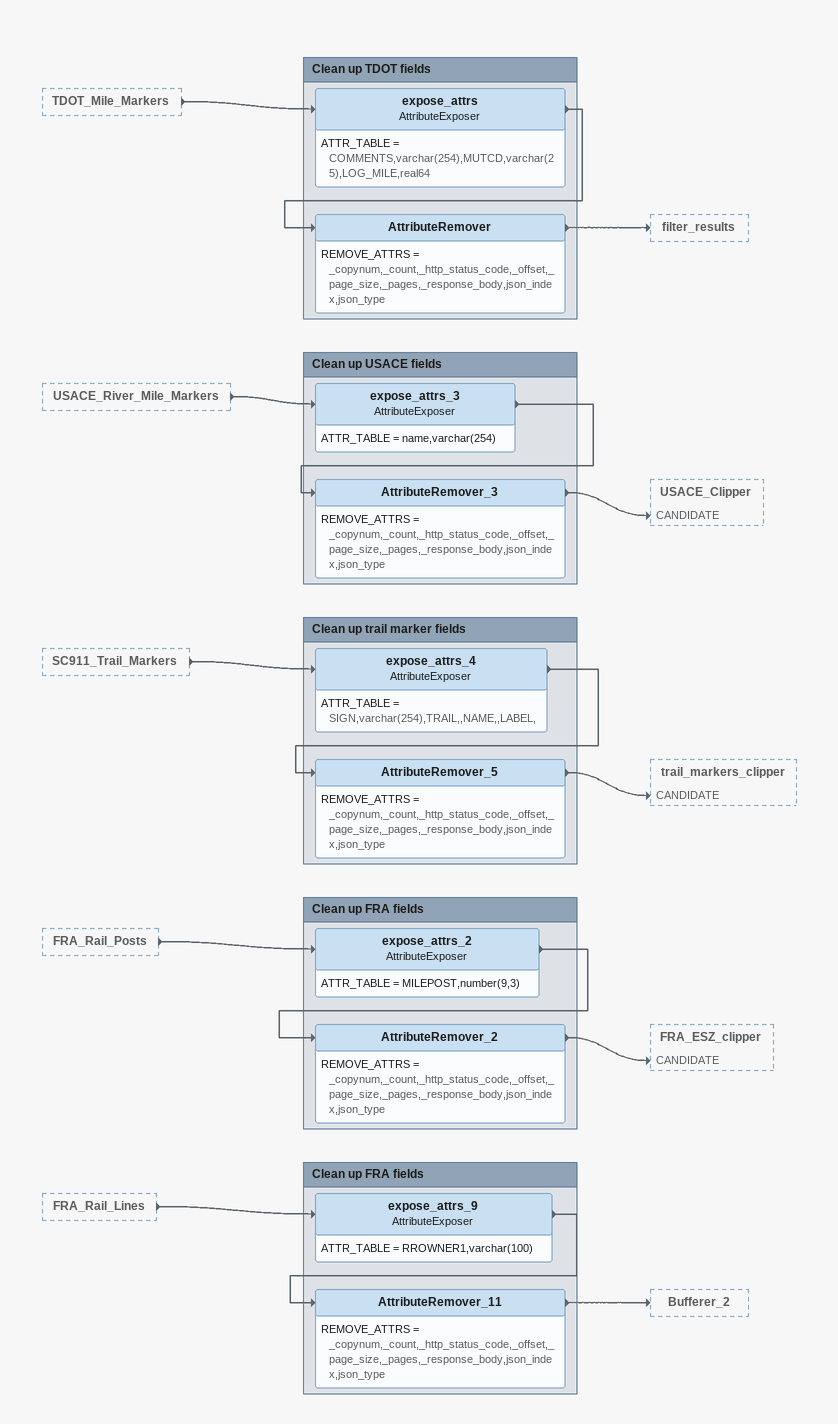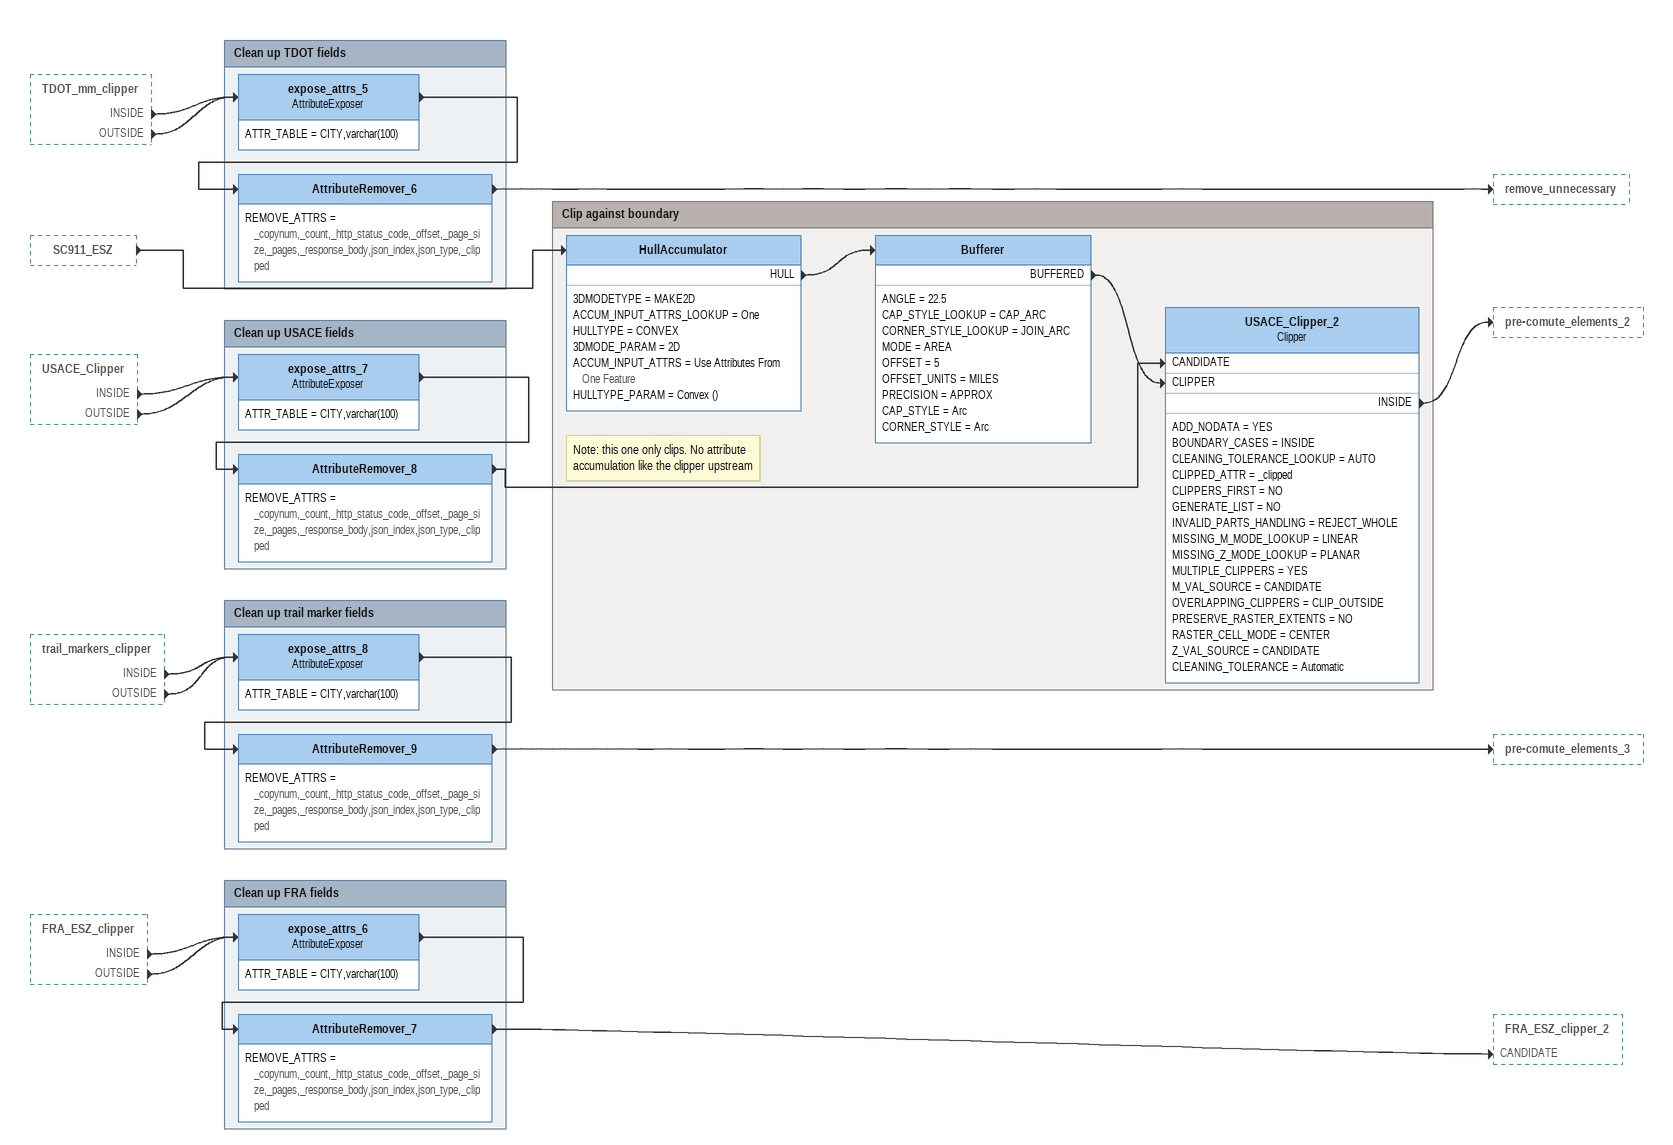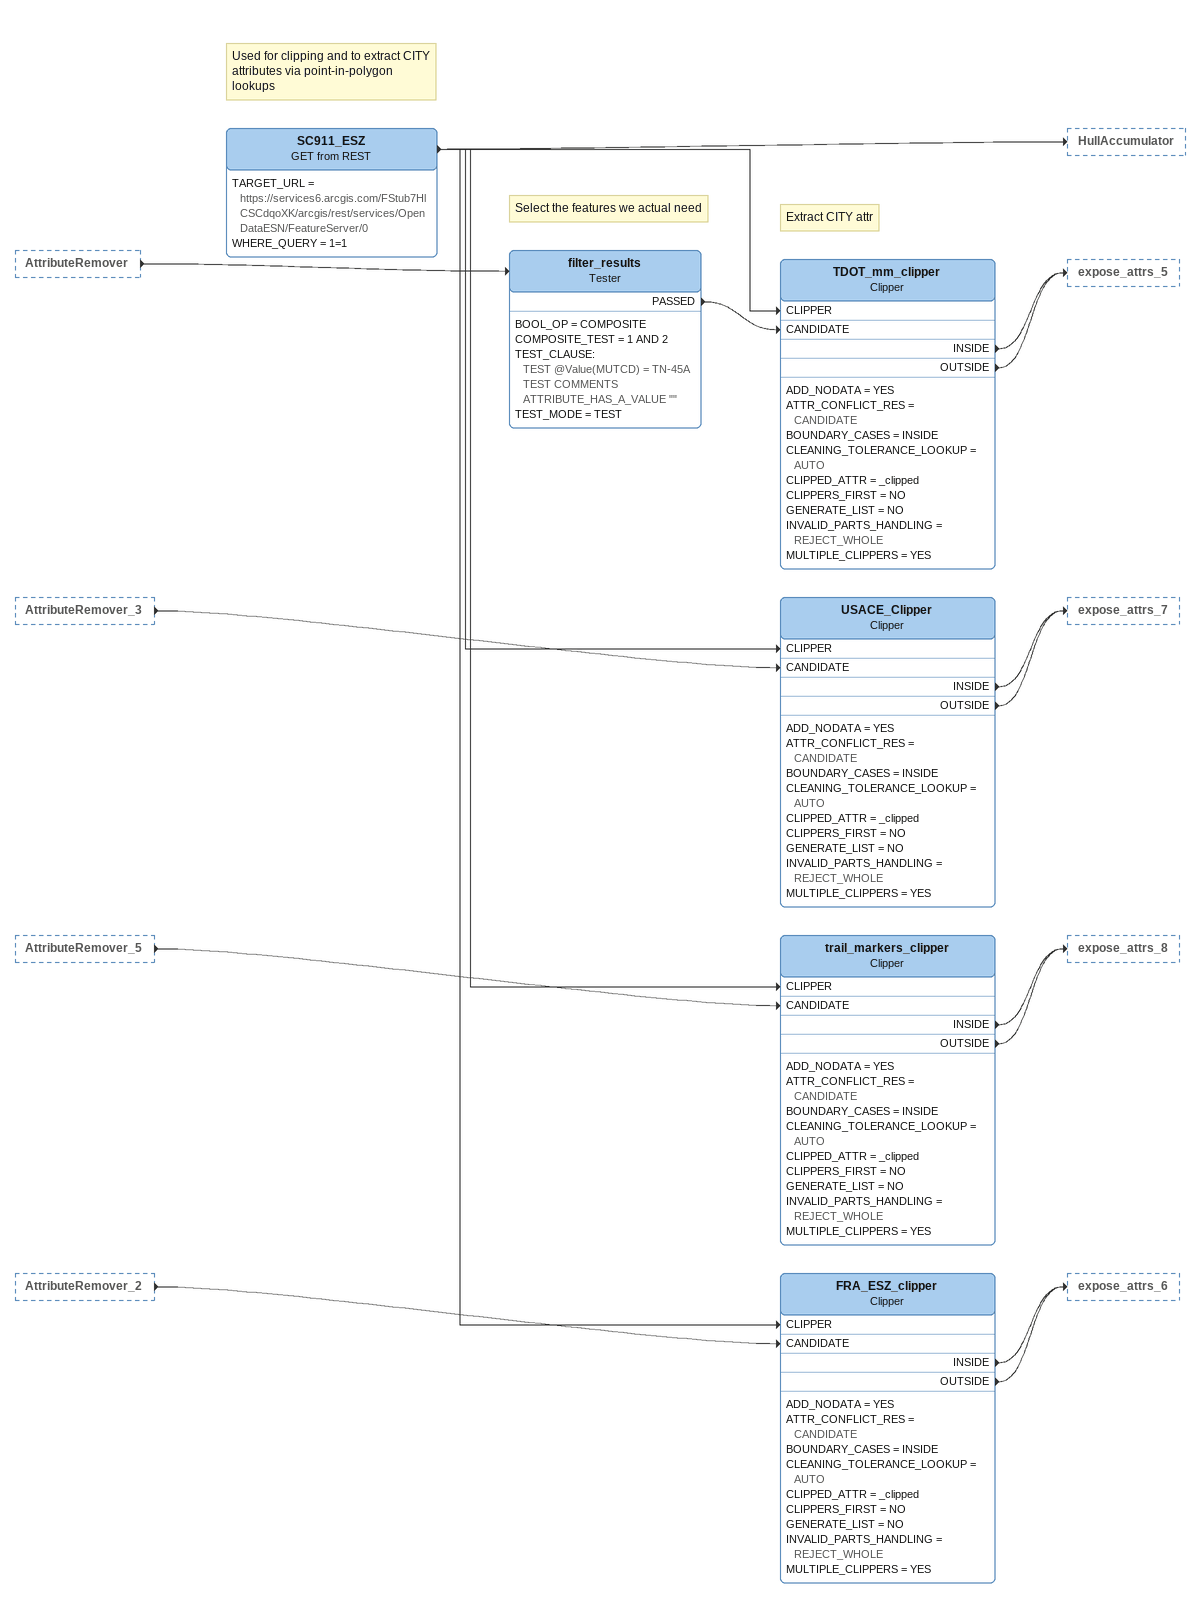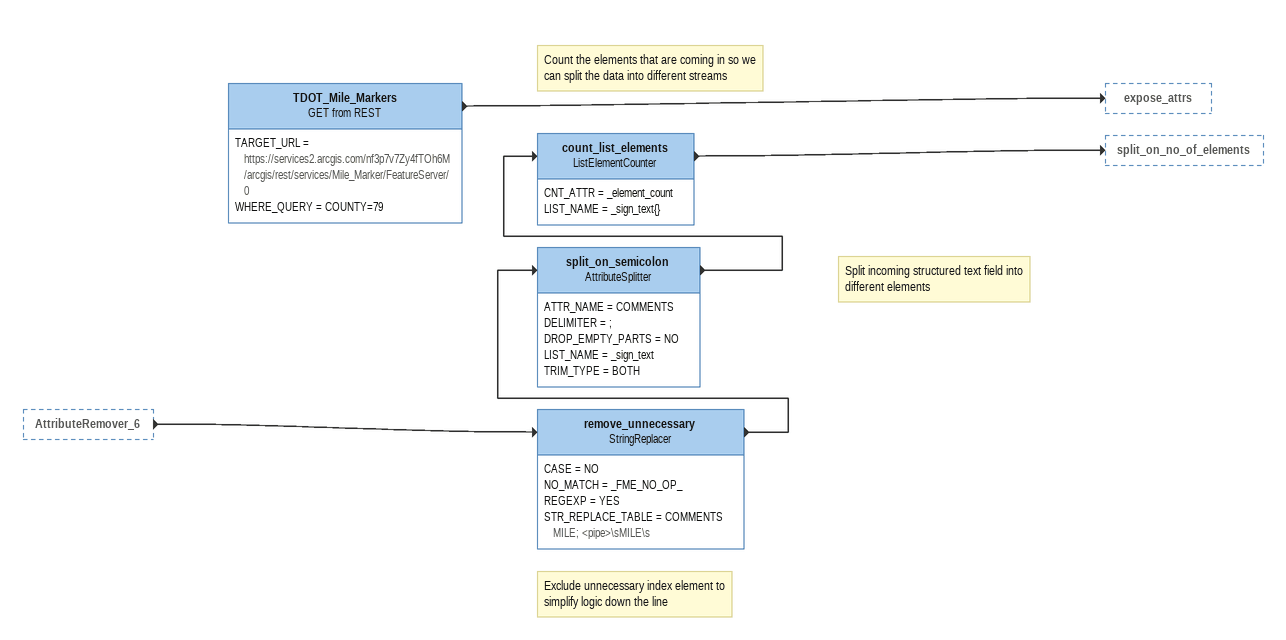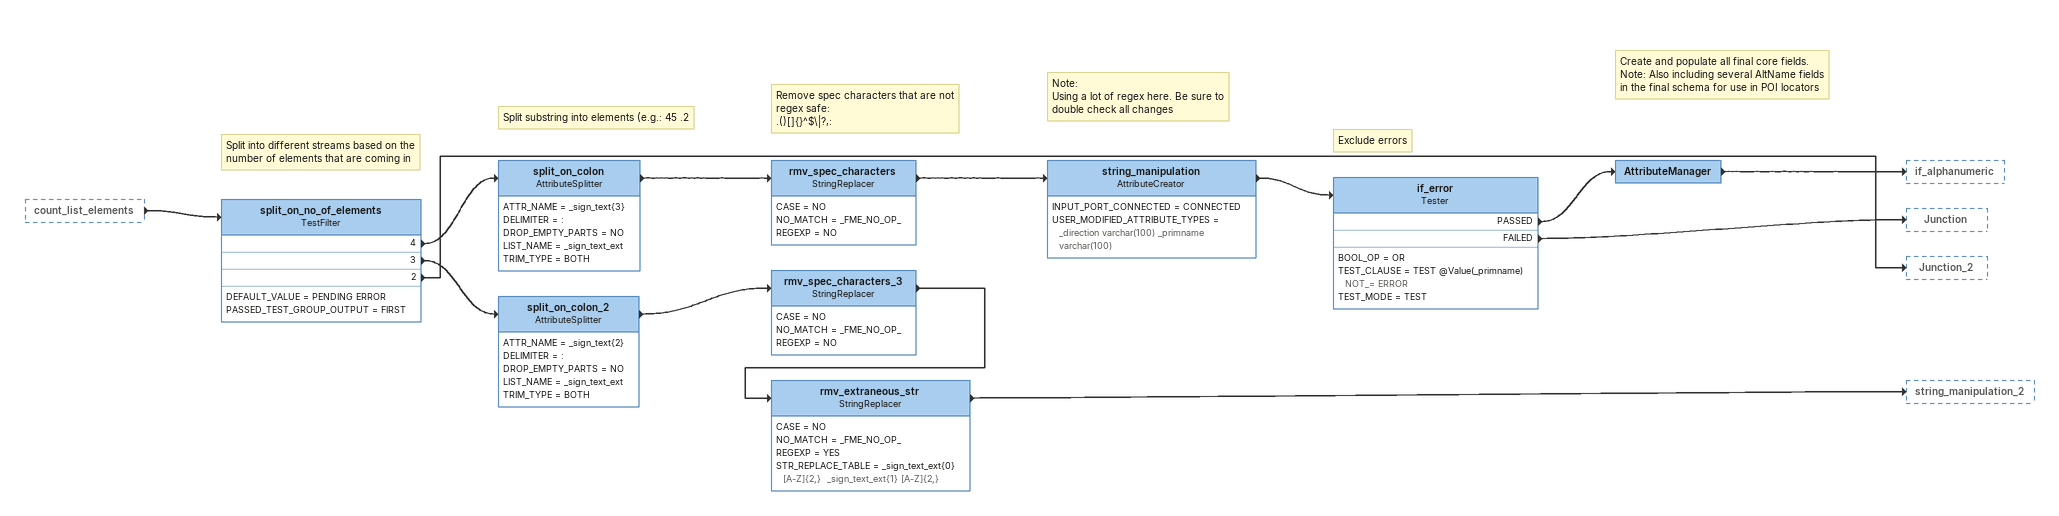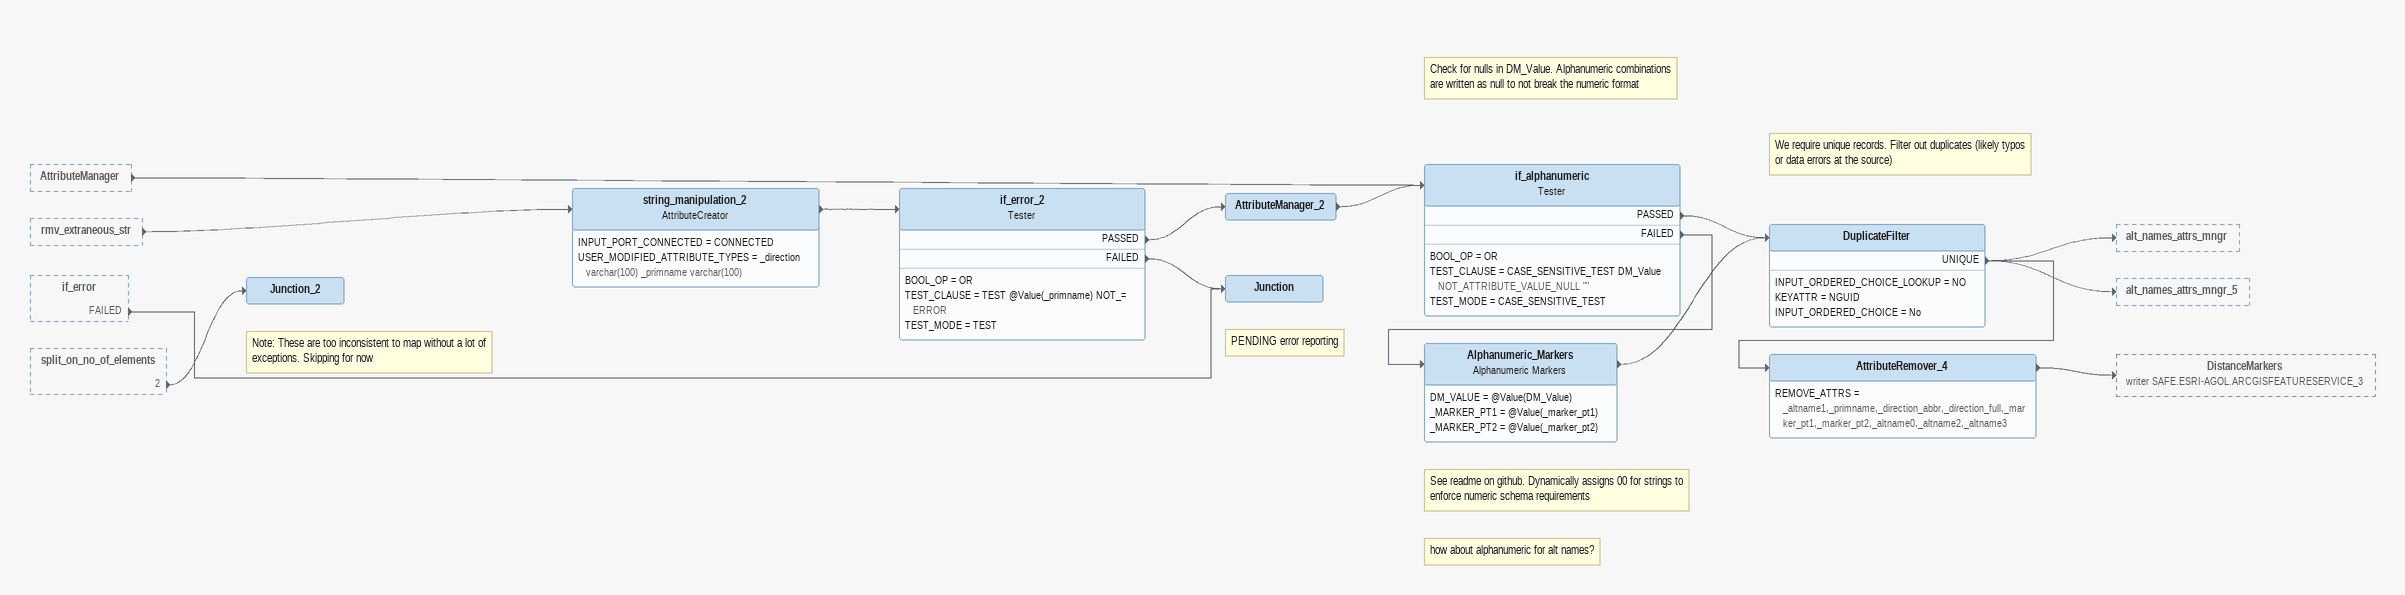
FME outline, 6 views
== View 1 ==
TDOT_Mile_Markers [outside]
    -> expose_attrs
USACE_River_Mile_Markers [outside]
    -> expose_attrs_3
SC911_Trail_Markers [outside]
    -> expose_attrs_4
FRA_Rail_Posts [outside]
    -> expose_attrs_2
FRA_Rail_Lines [outside]
    -> expose_attrs_9

Bookmark: Clean up TDOT fields
expose_attrs: AttributeExposer
    ATTR_TABLE = COMMENTS,varchar(254),MUTCD,varchar(25),LOG_MILE,real64
    -> AttributeRemover
AttributeRemover
    REMOVE_ATTRS = _copynum,_count,_http_status_code,_offset,_page_size,_pages,_response_body,json_index,json_type
    -> filter_results

Bookmark: Clean up USACE fields
expose_attrs_3: AttributeExposer
    ATTR_TABLE = name,varchar(254)
    -> AttributeRemover_3
AttributeRemover_3
    REMOVE_ATTRS = _copynum,_count,_http_status_code,_offset,_page_size,_pages,_response_body,json_index,json_type
    -> USACE_Clipper [CANDIDATE]

Bookmark: Clean up trail marker fields
expose_attrs_4: AttributeExposer
    ATTR_TABLE = SIGN,varchar(254),TRAIL,,NAME,,LABEL,
    -> AttributeRemover_5
AttributeRemover_5
    REMOVE_ATTRS = _copynum,_count,_http_status_code,_offset,_page_size,_pages,_response_body,json_index,json_type
    -> trail_markers_clipper [CANDIDATE]

Bookmark: Clean up FRA fields
expose_attrs_2: AttributeExposer
    ATTR_TABLE = MILEPOST,number(9,3)
    -> AttributeRemover_2
AttributeRemover_2
    REMOVE_ATTRS = _copynum,_count,_http_status_code,_offset,_page_size,_pages,_response_body,json_index,json_type
    -> FRA_ESZ_clipper [CANDIDATE]

Bookmark: Clean up FRA fields
expose_attrs_9: AttributeExposer
    ATTR_TABLE = RROWNER1,varchar(100)
    -> AttributeRemover_11
AttributeRemover_11
    REMOVE_ATTRS = _copynum,_count,_http_status_code,_offset,_page_size,_pages,_response_body,json_index,json_type
    -> Bufferer_2

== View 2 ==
TDOT_mm_clipper [outside]
    INSIDE -> expose_attrs_5
    OUTSIDE -> expose_attrs_5
SC911_ESZ [outside]
    -> HullAccumulator
USACE_Clipper [outside]
    INSIDE -> expose_attrs_7
    OUTSIDE -> expose_attrs_7
trail_markers_clipper [outside]
    INSIDE -> expose_attrs_8
    OUTSIDE -> expose_attrs_8
FRA_ESZ_clipper [outside]
    INSIDE -> expose_attrs_6
    OUTSIDE -> expose_attrs_6

Bookmark: Clip against boundary
Note: Note: this one only clips. No attribute accumulation like the clipper upstream
HullAccumulator
    3DMODETYPE = MAKE2D
    ACCUM_INPUT_ATTRS_LOOKUP = One
    HULLTYPE = CONVEX
    3DMODE_PARAM = 2D
    ACCUM_INPUT_ATTRS = Use Attributes From One Feature
    HULLTYPE_PARAM = Convex ()
    HULL -> Bufferer
Bufferer
    ANGLE = 22.5
    CAP_STYLE_LOOKUP = CAP_ARC
    CORNER_STYLE_LOOKUP = JOIN_ARC
    MODE = AREA
    OFFSET = 5
    OFFSET_UNITS = MILES
    PRECISION = APPROX
    CAP_STYLE = Arc
    CORNER_STYLE = Arc
    BUFFERED -> USACE_Clipper_2 [CLIPPER]
USACE_Clipper_2: Clipper
    ADD_NODATA = YES
    BOUNDARY_CASES = INSIDE
    CLEANING_TOLERANCE_LOOKUP = AUTO
    CLIPPED_ATTR = _clipped
    CLIPPERS_FIRST = NO
    GENERATE_LIST = NO
    INVALID_PARTS_HANDLING = REJECT_WHOLE
    MISSING_M_MODE_LOOKUP = LINEAR
    MISSING_Z_MODE_LOOKUP = PLANAR
    MULTIPLE_CLIPPERS = YES
    M_VAL_SOURCE = CANDIDATE
    OVERLAPPING_CLIPPERS = CLIP_OUTSIDE
    PRESERVE_RASTER_EXTENTS = NO
    RASTER_CELL_MODE = CENTER
    Z_VAL_SOURCE = CANDIDATE
    CLEANING_TOLERANCE = Automatic
    INSIDE -> pre-comute_elements_2

Bookmark: Clean up TDOT fields
expose_attrs_5: AttributeExposer
    ATTR_TABLE = CITY,varchar(100)
    -> AttributeRemover_6
AttributeRemover_6
    REMOVE_ATTRS = _copynum,_count,_http_status_code,_offset,_page_size,_pages,_response_body,json_index,json_type,_clipped
    -> remove_unnecessary

Bookmark: Clean up USACE fields
expose_attrs_7: AttributeExposer
    ATTR_TABLE = CITY,varchar(100)
    -> AttributeRemover_8
AttributeRemover_8
    REMOVE_ATTRS = _copynum,_count,_http_status_code,_offset,_page_size,_pages,_response_body,json_index,json_type,_clipped
    -> USACE_Clipper_2 [CANDIDATE]

Bookmark: Clean up trail marker fields
expose_attrs_8: AttributeExposer
    ATTR_TABLE = CITY,varchar(100)
    -> AttributeRemover_9
AttributeRemover_9
    REMOVE_ATTRS = _copynum,_count,_http_status_code,_offset,_page_size,_pages,_response_body,json_index,json_type,_clipped
    -> pre-comute_elements_3

Bookmark: Clean up FRA fields
expose_attrs_6: AttributeExposer
    ATTR_TABLE = CITY,varchar(100)
    -> AttributeRemover_7
AttributeRemover_7
    REMOVE_ATTRS = _copynum,_count,_http_status_code,_offset,_page_size,_pages,_response_body,json_index,json_type,_clipped
    -> FRA_ESZ_clipper_2 [CANDIDATE]

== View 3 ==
AttributeRemover [outside]
    -> filter_results
AttributeRemover_3 [outside]
    -> USACE_Clipper [CANDIDATE]
AttributeRemover_5 [outside]
    -> trail_markers_clipper [CANDIDATE]
AttributeRemover_2 [outside]
    -> FRA_ESZ_clipper [CANDIDATE]
Note: Used for clipping and to extract CITY attributes via point-in-polygon lookups
SC911_ESZ: GET from REST
    TARGET_URL = https://services6.arcgis.com/FStub7HlCSCdqoXK/arcgis/rest/services/OpenDataESN/FeatureServer/0
    WHERE_QUERY = 1=1
    -> TDOT_mm_clipper [CLIPPER]
    -> FRA_ESZ_clipper [CLIPPER]
    -> USACE_Clipper [CLIPPER]
    -> HullAccumulator
    -> trail_markers_clipper [CLIPPER]
Note: Select the features we actual need
filter_results: Tester
    BOOL_OP = COMPOSITE
    COMPOSITE_TEST = 1 AND 2
    TEST_CLAUSE:
      TEST @Value(MUTCD) = TN-45A
      TEST COMMENTS ATTRIBUTE_HAS_A_VALUE ""
    TEST_MODE = TEST
    PASSED -> TDOT_mm_clipper [CANDIDATE]
Note: Extract CITY attr
TDOT_mm_clipper: Clipper
    ADD_NODATA = YES
    ATTR_CONFLICT_RES = CANDIDATE
    BOUNDARY_CASES = INSIDE
    CLEANING_TOLERANCE_LOOKUP = AUTO
    CLIPPED_ATTR = _clipped
    CLIPPERS_FIRST = NO
    GENERATE_LIST = NO
    INVALID_PARTS_HANDLING = REJECT_WHOLE
    MULTIPLE_CLIPPERS = YES
    INSIDE -> expose_attrs_5
    OUTSIDE -> expose_attrs_5
USACE_Clipper: Clipper
    ADD_NODATA = YES
    ATTR_CONFLICT_RES = CANDIDATE
    BOUNDARY_CASES = INSIDE
    CLEANING_TOLERANCE_LOOKUP = AUTO
    CLIPPED_ATTR = _clipped
    CLIPPERS_FIRST = NO
    GENERATE_LIST = NO
    INVALID_PARTS_HANDLING = REJECT_WHOLE
    MULTIPLE_CLIPPERS = YES
    INSIDE -> expose_attrs_7
    OUTSIDE -> expose_attrs_7
trail_markers_clipper: Clipper
    ADD_NODATA = YES
    ATTR_CONFLICT_RES = CANDIDATE
    BOUNDARY_CASES = INSIDE
    CLEANING_TOLERANCE_LOOKUP = AUTO
    CLIPPED_ATTR = _clipped
    CLIPPERS_FIRST = NO
    GENERATE_LIST = NO
    INVALID_PARTS_HANDLING = REJECT_WHOLE
    MULTIPLE_CLIPPERS = YES
    INSIDE -> expose_attrs_8
    OUTSIDE -> expose_attrs_8
FRA_ESZ_clipper: Clipper
    ADD_NODATA = YES
    ATTR_CONFLICT_RES = CANDIDATE
    BOUNDARY_CASES = INSIDE
    CLEANING_TOLERANCE_LOOKUP = AUTO
    CLIPPED_ATTR = _clipped
    CLIPPERS_FIRST = NO
    GENERATE_LIST = NO
    INVALID_PARTS_HANDLING = REJECT_WHOLE
    MULTIPLE_CLIPPERS = YES
    INSIDE -> expose_attrs_6
    OUTSIDE -> expose_attrs_6

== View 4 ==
AttributeRemover_6 [outside]
    -> remove_unnecessary
TDOT_Mile_Markers: GET from REST
    TARGET_URL = https://services2.arcgis.com/nf3p7v7Zy4fTOh6M/arcgis/rest/services/Mile_Marker/FeatureServer/0
    WHERE_QUERY = COUNTY=79
    -> expose_attrs
Note: Exclude unnecessary index element to simplify logic down the line
remove_unnecessary: StringReplacer
    CASE = NO
    NO_MATCH = _FME_NO_OP_
    REGEXP = YES
    STR_REPLACE_TABLE = COMMENTS MILE; <pipe>\sMILE\s
    -> split_on_semicolon
Note: Split incoming structured text field into different elements
split_on_semicolon: AttributeSplitter
    ATTR_NAME = COMMENTS
    DELIMITER = ;
    DROP_EMPTY_PARTS = NO
    LIST_NAME = _sign_text
    TRIM_TYPE = BOTH
    -> count_list_elements
Note: Count the elements that are coming in so we can split the data into different streams
count_list_elements: ListElementCounter
    CNT_ATTR = _element_count
    LIST_NAME = _sign_text{}
    -> split_on_no_of_elements

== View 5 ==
count_list_elements [outside]
    -> split_on_no_of_elements
Note: Split into different streams based on the number of elements that are coming in
split_on_no_of_elements: TestFilter
    DEFAULT_VALUE = PENDING ERROR
    PASSED_TEST_GROUP_OUTPUT = FIRST
    4 -> split_on_colon
    3 -> split_on_colon_2
    2 -> Junction_2
Note: Split substring into elements (e.g.: 45 .2
split_on_colon: AttributeSplitter
    ATTR_NAME = _sign_text{3}
    DELIMITER = :
    DROP_EMPTY_PARTS = NO
    LIST_NAME = _sign_text_ext
    TRIM_TYPE = BOTH
    -> rmv_spec_characters
Note: Remove spec characters that are not regex safe: / .()[]{}^$\|?,:
rmv_spec_characters: StringReplacer
    CASE = NO
    NO_MATCH = _FME_NO_OP_
    REGEXP = NO
    -> string_manipulation
Note: Note: / Using a lot of regex here. Be sure to double check all changes
string_manipulation: AttributeCreator
    INPUT_PORT_CONNECTED = CONNECTED
    USER_MODIFIED_ATTRIBUTE_TYPES = _direction varchar(100) _primname varchar(100)
    -> if_error
Note: Exclude errors
if_error: Tester
    BOOL_OP = OR
    TEST_CLAUSE = TEST @Value(_primname) NOT_= ERROR
    TEST_MODE = TEST
    PASSED -> AttributeManager
    FAILED -> Junction
Note: Create and populate all final core fields. / Note: Also including several AltName fields in the final schema for use in POI locators
AttributeManager
    -> if_alphanumeric
split_on_colon_2: AttributeSplitter
    ATTR_NAME = _sign_text{2}
    DELIMITER = :
    DROP_EMPTY_PARTS = NO
    LIST_NAME = _sign_text_ext
    TRIM_TYPE = BOTH
    -> rmv_spec_characters_3
rmv_spec_characters_3: StringReplacer
    CASE = NO
    NO_MATCH = _FME_NO_OP_
    REGEXP = NO
    -> rmv_extraneous_str
rmv_extraneous_str: StringReplacer
    CASE = NO
    NO_MATCH = _FME_NO_OP_
    REGEXP = YES
    STR_REPLACE_TABLE = _sign_text_ext{0} [A-Z]{2,}  _sign_text_ext{1} [A-Z]{2,}
    -> string_manipulation_2

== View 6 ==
AttributeManager [outside]
    -> if_alphanumeric
rmv_extraneous_str [outside]
    -> string_manipulation_2
if_error [outside]
    FAILED -> Junction
split_on_no_of_elements [outside]
    2 -> Junction_2
string_manipulation_2: AttributeCreator
    INPUT_PORT_CONNECTED = CONNECTED
    USER_MODIFIED_ATTRIBUTE_TYPES = _direction varchar(100) _primname varchar(100)
    -> if_error_2
if_error_2: Tester
    BOOL_OP = OR
    TEST_CLAUSE = TEST @Value(_primname) NOT_= ERROR
    TEST_MODE = TEST
    PASSED -> AttributeManager_2
    FAILED -> Junction
AttributeManager_2
    -> if_alphanumeric
Note: Check for nulls in DM_Value. Alphanumeric combinations are written as null to not break the numeric format
if_alphanumeric: Tester
    BOOL_OP = OR
    TEST_CLAUSE = CASE_SENSITIVE_TEST DM_Value NOT_ATTRIBUTE_VALUE_NULL ""
    TEST_MODE = CASE_SENSITIVE_TEST
    PASSED -> DuplicateFilter
    FAILED -> Alphanumeric_Markers
Note: See readme on github. Dynamically assigns 00 for strings to enforce numeric schema requirements
Alphanumeric_Markers: Alphanumeric Markers
    DM_VALUE = @Value(DM_Value)
    _MARKER_PT1 = @Value(_marker_pt1)
    _MARKER_PT2 = @Value(_marker_pt2)
    -> DuplicateFilter
Note: We require unique records. Filter out duplicates (likely typos or data errors at the source)
DuplicateFilter
    INPUT_ORDERED_CHOICE_LOOKUP = NO
    KEYATTR = NGUID
    INPUT_ORDERED_CHOICE = No
    UNIQUE -> AttributeRemover_4
    UNIQUE -> alt_names_attrs_mngr
    UNIQUE -> alt_names_attrs_mngr_5
Note: how about alphanumeric for alt names?
AttributeRemover_4
    REMOVE_ATTRS = _altname1,_primname,_direction_abbr,_direction_full,_marker_pt1,_marker_pt2,_altname0,_altname2,_altname3
    -> DistanceMarkers (writer SAFE.ESRI-AGOL.ARCGISFEATURESERVICE_3)
Note: PENDING error reporting
Junction
Note: Note: These are too inconsistent to map without a lot of exceptions. Skipping for now
Junction_2
